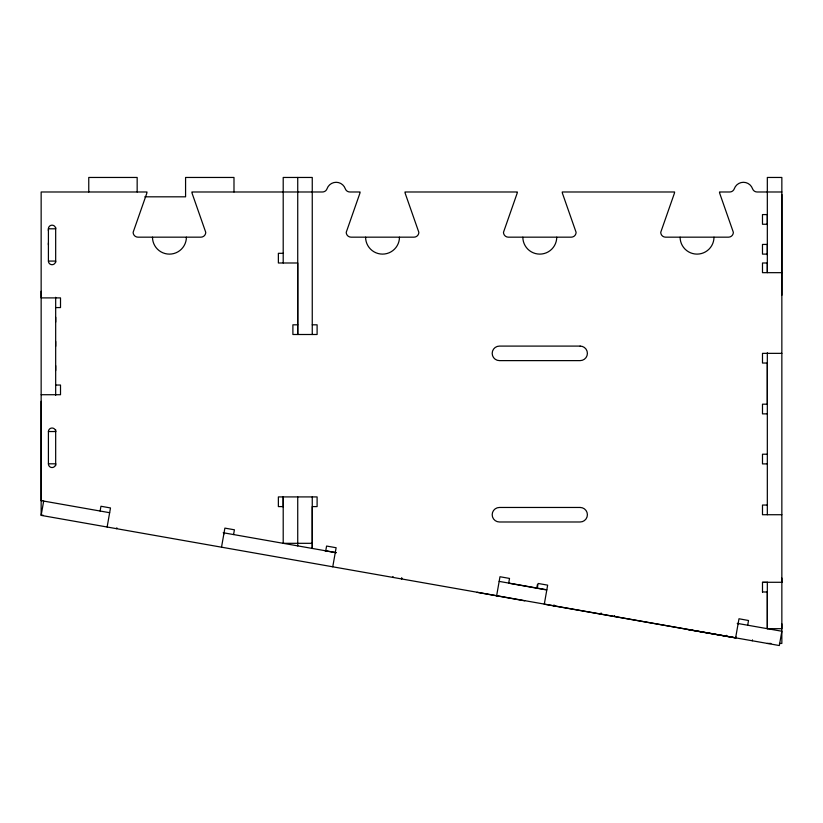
<?xml version="1.0" encoding="UTF-8"?>
<svg xmlns="http://www.w3.org/2000/svg" width="823" height="823" viewBox="0 0 823 823"><rect width="100%" height="100%" fill="white"/><g stroke="black" fill="none" stroke-linecap="round" stroke-linejoin="round"><path stroke-width="1.23" d="M109.654 512.708L41.15 500.631L41.15 401.336M41.15 291.28L41.15 297.895L60.511 297.895L60.511 307.576L55.676 307.576M48.413 244.935L48.413 242.919M48.413 230.821L48.413 228.804A3.631 3.631 0 0 1 52.044 225.173A3.631 3.631 0 0 1 55.676 228.804L48.413 228.804L48.413 261.076A3.631 3.631 0 0 0 52.044 264.708A3.631 3.631 0 0 0 55.676 261.076L48.413 261.076M55.676 370.515L55.676 365.669M55.676 346.308L55.676 341.463M55.676 322.102L55.676 317.256M297.731 334.344L297.731 262.99L278.369 262.99L278.369 253.309L283.205 253.309M312.256 548.437L312.256 506.598L317.102 506.598L317.102 496.917L278.369 496.917L278.369 506.598L283.205 506.598M781.85 578.055L781.85 628.679L767.324 628.679L767.324 582.283M767.324 263.741L767.324 272.567L767.324 177.459L781.85 177.459L781.85 582.345M767.324 254.914L767.324 244.832M767.324 224.658L767.324 214.577L762.479 214.577L762.489 224.257L767.375 224.257M781.85 295.262L781.85 194.403M43.67 501.073L41.15 515.383L779.33 645.541L781.85 631.241L737.223 623.371M100.118 511.032L100.962 506.258L110.488 507.945L107.134 527.018M116.66 528.695L116.825 527.8M221.521 547.182L224.885 528.109L234.411 529.796L233.578 534.559M224.247 533.839L224.401 532.944M325.743 550.813L326.587 546.05L336.123 547.727L332.759 566.8M392.828 577.396L392.993 576.501M401.49 578.919L401.655 578.024M401.696 578.95L401.85 578.055M496.619 595.811L499.983 576.738L509.519 578.425L508.676 583.188L545.618 589.762M536.977 587.015L537.398 584.628M537.285 588.229L538.119 583.466L547.655 585.143L544.291 604.216L735.628 637.835L738.992 618.762L748.519 620.511L747.685 625.274M553.848 605.779L554.002 604.884M600.821 614.061L600.985 613.176M601.027 614.102L601.181 613.207M614.452 616.468L614.606 615.573M726.452 636.22L726.616 635.325M735.988 637.897L736.143 637.002M738.354 624.492L738.509 623.597M752.315 640.778L752.469 639.883M781.85 191.985L757.119 191.985A4.845 4.845 0 0 1 752.551 188.755A9.681 9.681 0 0 0 734.291 188.755A4.845 4.845 0 0 1 729.734 191.985L719.518 191.985A4.845 4.845 0 0 0 719.724 193.364L733.355 232.323A4.845 4.845 0 0 1 728.52 237.168L665.581 237.168A4.845 4.845 0 0 1 660.735 232.323L674.376 193.364A4.845 4.845 0 0 0 674.572 191.985L562.263 191.985A4.845 4.845 0 0 0 562.459 193.364L576.1 232.323A4.845 4.845 0 0 1 571.255 237.168L508.326 237.168A4.845 4.845 0 0 1 503.481 232.323L517.111 193.364A4.845 4.845 0 0 0 517.317 191.985L404.998 191.985A4.845 4.845 0 0 0 405.204 193.364L418.845 232.323A4.845 4.845 0 0 1 414 237.168L351.061 237.168A4.845 4.845 0 0 1 346.226 232.323L359.857 193.364A4.825 4.825 0 0 0 360.062 191.985L349.847 191.985A4.845 4.845 0 0 1 345.29 188.755A9.681 9.681 0 0 0 327.029 188.755A4.845 4.845 0 0 1 322.462 191.985L191.913 191.985A4.845 4.845 0 0 0 192.119 193.364L205.75 232.323A4.845 4.845 0 0 1 200.905 237.168L137.976 237.168A4.845 4.845 0 0 1 133.131 232.323L146.772 193.364A4.835 4.835 0 0 0 146.967 191.985L41.15 191.985L41.15 515.157L42.971 515.157M144.807 196.82L185.576 196.82L185.576 177.459L233.989 177.459L233.989 191.985M767.375 244.431L762.479 244.431L762.489 254.112L767.324 254.112M767.324 262.99L762.489 262.99L762.489 272.67L781.85 272.67M297.731 324.818L292.895 324.818L292.895 334.498L317.102 334.498L317.102 324.818L312.256 324.818M781.85 353.355L762.489 353.355L762.489 363.036L767.324 363.036L767.324 404.186L762.489 404.186L762.489 413.866L767.324 413.866M55.676 385.041L60.511 385.041L60.511 394.721L41.15 394.721M55.676 431.54L48.413 431.54L48.413 463.915A3.631 3.631 0 0 0 52.044 467.546A3.631 3.631 0 0 0 55.676 463.915M767.324 454.214L762.489 454.214L762.489 463.894L767.324 463.894M48.413 463.812L55.676 463.812M41.15 500.631L42.055 500.631M767.324 505.044L762.489 505.044L762.489 514.725L781.85 514.725M312.256 543.314L283.205 543.314L283.205 496.917L283.205 506.947M781.85 582.283L762.489 582.283L762.489 592.025M762.489 582.345L767.324 582.345M762.489 591.963L767.324 592.025M767.324 643.442L770.956 643.442M779.432 643.442L781.85 643.442L781.85 623.834M687.925 629.605L735.628 637.897M223.208 532.738L335.877 552.603M499.16 581.388L546.832 589.803M324.879 550.731L336.237 552.727M477.052 592.303L524.714 600.831M767.324 352.748L767.324 514.725M767.324 591.963L767.324 628.679M312.256 334.498L312.256 177.459L283.205 177.459L283.205 262.99M312.256 496.917L312.256 548.272M297.731 177.459L297.731 334.498M297.731 496.917L297.731 545.988M137.163 191.985L137.163 177.459L88.761 177.459L88.761 191.985M55.676 227.59L55.676 262.29M55.676 297.288L55.676 395.328M55.676 429.719L55.676 465.633M399.474 237.168A16.944 16.944 0 0 1 382.53 254.112A16.944 16.944 0 0 1 365.587 237.168M556.739 237.168A16.944 16.944 0 0 1 539.795 254.112A16.944 16.944 0 0 1 522.842 237.168M713.994 237.168A16.944 16.944 0 0 1 697.05 254.112A16.944 16.944 0 0 1 680.107 237.168M186.399 237.168A16.964 16.964 0 0 1 169.445 254.122A16.964 16.964 0 0 1 152.481 237.168M48.413 431.643A3.631 3.631 0 0 1 52.044 428.011A3.631 3.631 0 0 1 55.676 431.643M580.133 346.092L499.448 346.092A7.263 7.263 0 0 0 492.185 353.355A7.263 7.263 0 0 0 499.448 360.618L580.133 360.618A7.263 7.263 0 0 0 587.396 353.355A7.263 7.263 0 0 0 580.133 346.092M580.133 507.462L499.448 507.462A7.263 7.263 0 0 0 492.185 514.725A7.263 7.263 0 0 0 499.448 521.988L580.133 521.988A7.263 7.263 0 0 0 587.396 514.725A7.263 7.263 0 0 0 580.133 507.462"/></g></svg>
